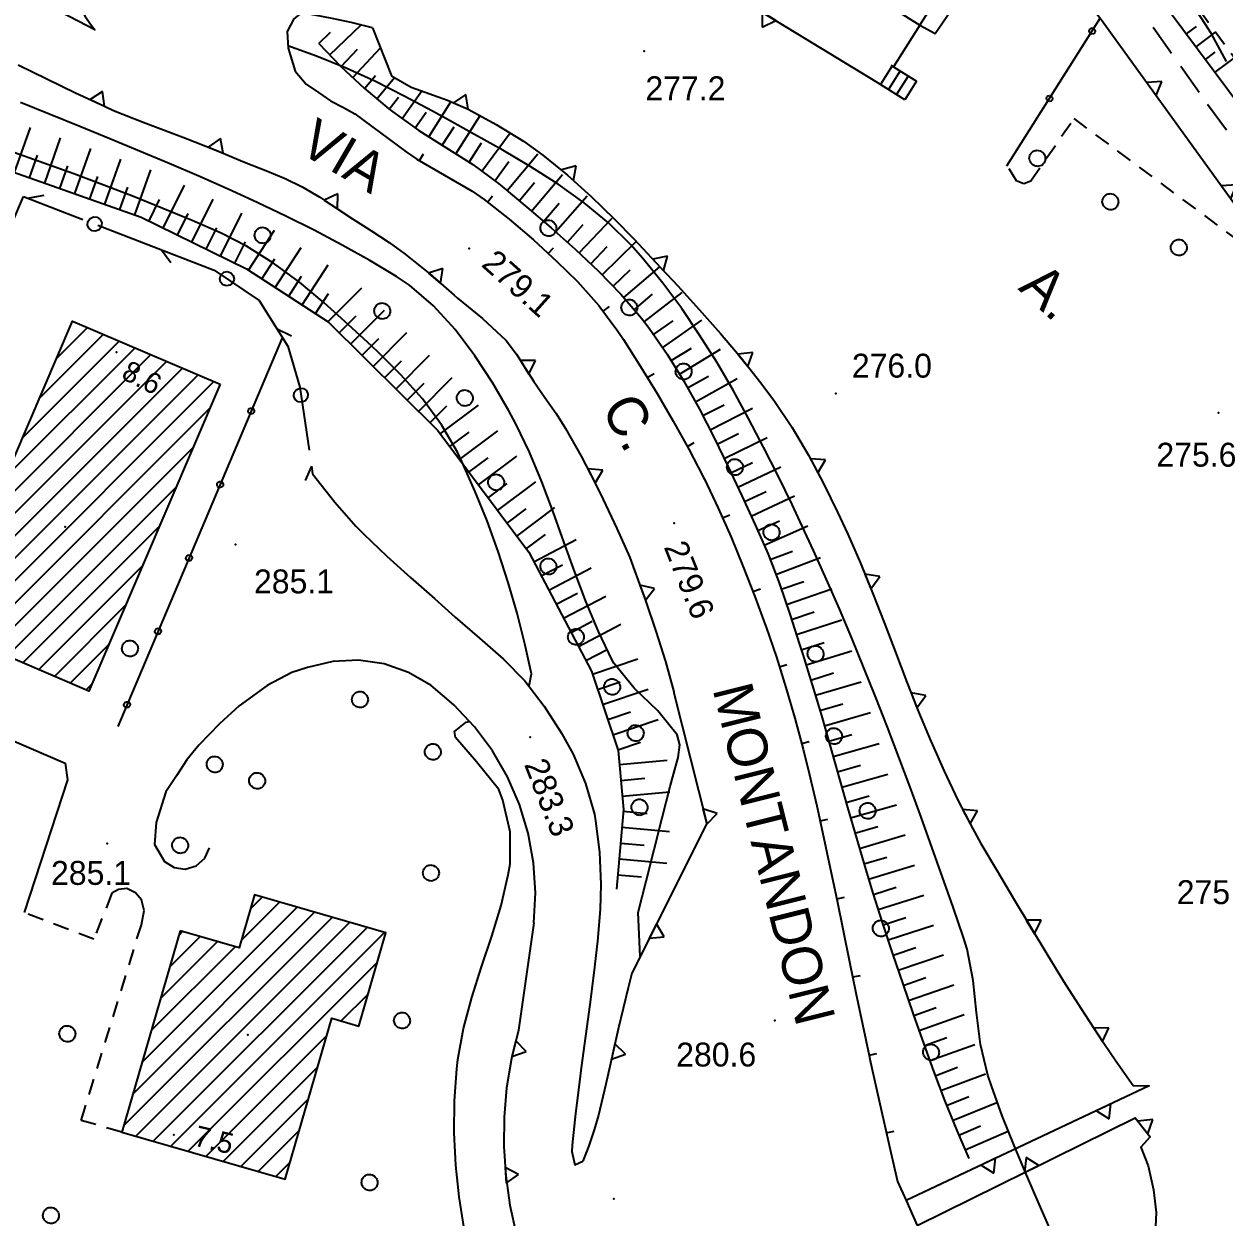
# Model space of a CAD drawing. Extents: x 1518652 to 1519378, y 5069750 to 5070202.
# Drawn here: x 1518844.8 to 1518920, y 5070038.8 to 5070113.7 of the extents above; entities that cross this region are included whole.
import ezdxf

# ---------------------------------------------------------------- set-up
doc = ezdxf.new("R2010")
doc.units = 0
doc.header["$MEASUREMENT"] = 0
for name, pattern in [('L02', [18, 4, -0.5, -0.5, 4, 4, -0.5, -0.5, 4]), ('L04', [0]), ('L05', [0]), ('L10', [1.7, 1, -0.7]), ('L12', [3, 2, -1])]:
    doc.linetypes.add(name, pattern=pattern)
for name, color, linetype in [('2221_SCampestre', 2, 'L12'), ('2310_SU', 2, 'Continuous'), ('2321_PEDmarciap', 1, 'L10'), ('2323_PEDspartit', 1, 'Continuous'), ('2641_MUROspec', 2, 'Continuous'), ('3046_SCALE', 1, 'Continuous'), ('3047_GRADINI', 6, 'Continuous'), ('3051_MURIdivis', 1, 'L05'), ('3054_CANCmuro', 1, 'L04'), ('3055_SIEPI', 1, 'L02'), ('3056_PALIZZATE', 2, 'L04'), ('3110_EDresiden', 3, 'Continuous'), ('5100_ALBERO', 1, 'Continuous'), ('5651_VIALETTI', 1, 'L10'), ('7012_CLInter', 6, 'Continuous'), ('7111_SCARciglio', 1, 'Continuous'), ('7112_SCARpiede', 1, 'L10'), ('7113_SCARvest', 6, 'Continuous'), ('8321_PQTerra', 2, 'Continuous'), ('8322_Qmpiede', 2, 'Continuous'), ('8324_altezza', 1, 'Continuous'), ('SCM_Campiture', 1, 'Continuous'), ('T301_ViabUrb', 2, 'Continuous')]:
    doc.layers.add(name, color=color, linetype=linetype)
doc.styles.add('Style00', font='Leroy', dxfattribs={"height": 0.2})

# ---------------------------------------------------------------- blocks, each defined once
blk = doc.blocks.new('S37')
at = {"linetype": 'Continuous'}
for p, q in [((-0.99, -0.01), (-0.97, 0.17)), ((-0.97, 0.17), (-0.93, 0.33)), ((-0.93, 0.33), (-0.87, 0.47)), ((-0.87, 0.47), (-0.79, 0.6)), ((-0.79, 0.6), (-0.68, 0.71)), ((-0.68, 0.71), (-0.58, 0.8)), ((-0.58, 0.8), (-0.49, 0.87)), ((-0.49, 0.87), (-0.37, 0.93)), ((-0.37, 0.93), (-0.26, 0.97)), ((-0.26, 0.97), (-0.13, 0.99)), ((-0.13, 0.99), (-0.01, 1)), ((-0.01, 1), (0.15, 0.99)), ((0.15, 0.99), (0.35, 0.94)), ((0.35, 0.94), (0.55, 0.82)), ((0.55, 0.82), (0.68, 0.73)), ((0.68, 0.73), (0.77, 0.62)), ((0.77, 0.62), (0.87, 0.5)), ((0.87, 0.5), (0.93, 0.39)), ((0.93, 0.39), (0.99, 0.23)), ((0.99, 0.23), (1.01, 0.09)), ((1.01, 0.09), (1.03, -0.03)), ((-0.97, -0.15), (-0.99, -0.01)), ((-0.94, -0.26), (-0.97, -0.15)), ((-0.9, -0.4), (-0.94, -0.26)), ((-0.84, -0.51), (-0.9, -0.4)), ((-0.78, -0.61), (-0.84, -0.51)), ((-0.66, -0.71), (-0.78, -0.61)), ((-0.57, -0.8), (-0.66, -0.71)), ((-0.49, -0.87), (-0.57, -0.8)), ((-0.36, -0.93), (-0.49, -0.87)), ((-0.22, -0.98), (-0.36, -0.93)), ((-0.06, -1.01), (-0.22, -0.98)), ((0.07, -1.02), (-0.06, -1.01)), ((0.22, -1.01), (0.07, -1.02)), ((0.36, -0.97), (0.22, -1.01)), ((0.52, -0.89), (0.36, -0.97)), ((0.65, -0.81), (0.52, -0.89)), ((0.78, -0.68), (0.65, -0.81)), ((0.87, -0.56), (0.78, -0.68)), ((0.93, -0.45), (0.87, -0.56)), ((0.98, -0.3), (0.93, -0.45)), ((1.01, -0.17), (0.98, -0.3)), ((1.03, -0.03), (1.01, -0.17))]:
    blk.add_line(p, q, dxfattribs=at)
blk = doc.blocks.new('CAMP_61345110')
at = {"layer": 'SCM_Campiture', "linetype": 'Continuous'}
for p, q in [((1518852.205, 5070048.552), (1518861.915, 5070058.262)), ((1518858.43, 5070056.192), (1518860.818, 5070058.58)), ((1518859.006, 5070058.182), (1518859.721, 5070058.897)), ((1518851.053, 5070044.572), (1518864.108, 5070057.627)), ((1518851.629, 5070046.562), (1518863.011, 5070057.945)), ((1518851.801, 5070043.906), (1518865.205, 5070057.31)), ((1518852.898, 5070043.588), (1518866.302, 5070056.992)), ((1518854.509, 5070056.514), (1518854.734, 5070056.738)), ((1518853.357, 5070052.533), (1518856.928, 5070056.103)), ((1518853.933, 5070054.523), (1518855.831, 5070056.421)), ((1518853.994, 5070043.271), (1518867.398, 5070056.675)), ((1518852.781, 5070050.543), (1518858.024, 5070055.786)), ((1518855.091, 5070042.953), (1518866.94, 5070054.802)), ((1518864.683, 5070051.131), (1518866.364, 5070052.812)), ((1518865.78, 5070050.814), (1518865.788, 5070050.822)), ((1518856.188, 5070042.636), (1518863.778, 5070050.226)), ((1518857.285, 5070042.319), (1518863.202, 5070048.236)), ((1518858.382, 5070042.001), (1518862.626, 5070046.246)), ((1518859.478, 5070041.684), (1518862.05, 5070044.255)), ((1518860.575, 5070041.366), (1518861.474, 5070042.265))]:
    blk.add_line(p, q, dxfattribs=at)
blk = doc.blocks.new('Q0030200')
at = {"linetype": 'Continuous'}
blk.add_line((-0.004, -0.002), (0.89, 0.558), dxfattribs=at)
blk = doc.blocks.new('Q0050030')
at = {"linetype": 'Continuous'}
for p, q in [((-0.449, -0.006), (-0.393, 0.226)), ((-0.393, 0.226), (-0.228, 0.39)), ((-0.228, 0.39), (-0.003, 0.451)), ((-0.003, 0.451), (0.222, 0.392)), ((0.222, 0.392), (0.389, 0.23)), ((0.389, 0.23), (0.454, -0.001)), ((-0.375, -0.249), (-0.449, -0.006)), ((-0.221, -0.394), (-0.375, -0.249)), ((0.002, -0.452), (-0.221, -0.394)), ((0.224, -0.392), (0.002, -0.452)), ((0.387, -0.23), (0.224, -0.392)), ((0.454, -0.001), (0.387, -0.23))]:
    blk.add_line(p, q, dxfattribs=at)
blk = doc.blocks.new('Q0040200')
at = {"linetype": 'Continuous'}
blk.add_line((0.002, 0.004), (0.828, -0.53), dxfattribs=at)
blk = doc.blocks.new('Q0050013')
at = {"linetype": 'Continuous'}
for p, q in [((-0.194, -0.003), (-0.17, 0.098)), ((-0.17, 0.098), (-0.099, 0.169)), ((-0.099, 0.169), (-0.001, 0.195)), ((-0.001, 0.195), (0.096, 0.17)), ((0.096, 0.17), (0.169, 0.1)), ((0.169, 0.1), (0.197, -0.001)), ((-0.162, -0.108), (-0.194, -0.003)), ((-0.096, -0.171), (-0.162, -0.108)), ((0.001, -0.196), (-0.096, -0.171)), ((0.097, -0.17), (0.001, -0.196)), ((0.168, -0.1), (0.097, -0.17)), ((0.197, -0.001), (0.168, -0.1))]:
    blk.add_line(p, q, dxfattribs=at)
blk = doc.blocks.new('Q0200100')
at = {"linetype": 'Continuous'}
for p, q in [((0, 0.8), (-0.5, 0)), ((0.5, 0), (0, 0.8)), ((-0.5, 0), (0.5, 0))]:
    blk.add_line(p, q, dxfattribs=at)
blk = doc.blocks.new('CAMP_96054946')
at = {"layer": 'SCM_Campiture', "linetype": 'Continuous'}
for p, q in [((1518846.836, 5070092.678), (1518848.779, 5070094.62)), ((1518844.719, 5070087.732), (1518850.759, 5070093.772)), ((1518845.778, 5070090.205), (1518849.769, 5070094.196)), ((1518842.602, 5070082.786), (1518852.74, 5070092.924)), ((1518843.66, 5070085.259), (1518851.75, 5070093.348)), ((1518840.484, 5070077.84), (1518854.72, 5070092.076)), ((1518841.543, 5070080.313), (1518853.73, 5070092.5)), ((1518839.768, 5070075.71), (1518855.711, 5070091.653)), ((1518840.758, 5070075.286), (1518856.701, 5070091.229)), ((1518841.749, 5070074.862), (1518856.45, 5070089.564)), ((1518842.739, 5070074.438), (1518855.392, 5070087.091)), ((1518843.729, 5070074.014), (1518854.333, 5070084.618)), ((1518844.719, 5070073.59), (1518853.274, 5070082.145)), ((1518845.71, 5070073.166), (1518852.216, 5070079.672)), ((1518846.7, 5070072.742), (1518851.157, 5070077.199)), ((1518847.69, 5070072.318), (1518850.098, 5070074.726)), ((1518848.68, 5070071.894), (1518849.039, 5070072.253))]:
    blk.add_line(p, q, dxfattribs=at)
blk = doc.blocks.new('Q0120025')
at = {"linetype": 'Continuous'}
blk.add_line((0, 0), (0, 0.5), dxfattribs=at)

msp = doc.modelspace()

# ---------------------------------------------------------------- linework, layer by layer
at = {"layer": '2221_SCampestre', "color": 18, "linetype": 'L12', "true_color": 0x000000}
msp.add_polyline3d([(1518902.638, 5070126.301, 274.11), (1518904.424, 5070125.728, 274.315), (1518906.497, 5070124.694, 274.336), (1518910.414, 5070120.822, 274.287), (1518919.007, 5070108.635, 274.449), (1518931.292, 5070092.043, 274.632), (1518937, 5070083.452, 274.703), (1518939.507, 5070080.162, 274.808), (1518941.758, 5070077.794, 274.928), (1518942.182, 5070077.24, 274.851)], dxfattribs=at)
at = {"layer": '2310_SU', "color": 18, "linetype": 'Continuous', "true_color": 0x000000}
for points in [[(1518866.645, 5070113.418, 277.439), (1518865.305, 5070113.75, 277.533), (1518864.108, 5070113.996, 277.628), (1518863.029, 5070114.213, 277.714), (1518862.182, 5070114.356, 277.855), (1518861.711, 5070113.977, 277.876), (1518861.286, 5070113.193, 277.971), (1518861.346, 5070112.14, 278.214), (1518861.8, 5070110.709, 278.231), (1518862.481, 5070109.891, 278.249), (1518863.252, 5070109.354, 278.264), (1518863.999, 5070108.85, 278.319), (1518864.816, 5070108.428, 278.375), (1518865.531, 5070108.015, 278.426)], [(1518862.889, 5070085.446, 284.906), (1518864.276, 5070083.664, 284.861), (1518865.607, 5070082.167, 284.816), (1518866.103, 5070081.659, 284.8), (1518867.547, 5070080.279, 284.671), (1518869.036, 5070078.942, 284.541), (1518870.54, 5070077.621, 284.412), (1518871.833, 5070076.464, 284.299), (1518873.348, 5070075.147, 284.225), (1518874.857, 5070073.824, 284.151), (1518876.189, 5070072.459, 284.081), (1518877.415, 5070070.879, 283.96), (1518878.501, 5070069.184, 283.839), (1518879.216, 5070067.87, 283.749), (1518880.01, 5070066.028, 283.689), (1518880.558, 5070064.094, 283.628), (1518880.636, 5070063.686, 283.616), (1518880.887, 5070061.706, 283.203), (1518880.967, 5070059.696, 282.789), (1518880.917, 5070058.126, 282.466), (1518880.755, 5070056.137, 282.274), (1518880.53, 5070054.151, 282.081), (1518880.268, 5070052.166, 281.888), (1518879.993, 5070050.182, 281.695), (1518879.728, 5070048.197, 281.502), (1518879.619, 5070047.304, 281.415), (1518879.366, 5070045.315, 281.132), (1518879.158, 5070043.328, 280.85), (1518879.133, 5070042.936, 280.795), (1518879.338, 5070042.1, 280.788), (1518879.824, 5070042.332, 280.753)], [(1518827.262, 5070066.965, 287.085), (1518829.544, 5070073.535, 285.978), (1518831.034, 5070074.127, 285.78), (1518836.401, 5070072.023, 285.872), (1518847.367, 5070067.292, 285.9), (1518847.508, 5070066.254, 285.745), (1518844.8, 5070057.922, 285.414)], [(1518876.76, 5070057.287, 283.03), (1518876.856, 5070059.169, 283.03), (1518876.735, 5070061.049, 283.03), (1518876.4, 5070062.903, 283.03), (1518875.854, 5070064.706, 283.03), (1518875.105, 5070066.435, 283.03), (1518874.162, 5070068.067, 283.03), (1518873.039, 5070069.579, 283.03), (1518871.75, 5070070.953, 283.03), (1518870.312, 5070072.17, 283.03), (1518868.91, 5070072.991, 284.525), (1518867.377, 5070073.528, 284.525), (1518865.769, 5070073.762, 284.525), (1518864.147, 5070073.683, 284.525), (1518862.569, 5070073.296, 284.525), (1518861.575, 5070072.989, 284.525), (1518860.041, 5070072.165, 284.525), (1518858.292, 5070070.89, 285.195), (1518857.043, 5070069.766, 285.195), (1518855.761, 5070068.424, 285.195), (1518854.995, 5070067.509, 285.195), (1518854.353, 5070066.503, 285.195), (1518853.688, 5070065.494, 285.195), (1518853.081, 5070063.583, 285.195), (1518852.974, 5070062.197, 285.576), (1518853.592, 5070061.127, 285.576), (1518854.197, 5070060.749, 285.576), (1518854.903, 5070060.656, 285.576), (1518855.586, 5070060.863, 285.576), (1518856.122, 5070061.333, 285.576), (1518856.415, 5070061.983, 285.576)]]:
    msp.add_polyline3d(points, dxfattribs=at)
at = {"layer": '2321_PEDmarciap', "color": 18, "linetype": 'L10', "true_color": 0x000000}
msp.add_polyline3d([(1518906.556, 5070104.594, 276.261), (1518907.012, 5070103.834, 276.071), (1518907.482, 5070103.66, 276.134), (1518907.933, 5070103.814, 276.176), (1518910.62, 5070107.725, 276.219), (1518924.048, 5070097.746, 275.908)], dxfattribs=at)
at = {"layer": '2323_PEDspartit', "color": 18, "linetype": 'Continuous', "true_color": 0x000000}
msp.add_polyline3d([(1518840.15, 5070118.026, 278.489), (1518839.51, 5070118.337, 278.51), (1518839.456, 5070118.419, 278.529), (1518839.44, 5070118.541, 278.553), (1518839.476, 5070118.639, 278.574), (1518839.58, 5070118.684, 278.575), (1518839.816, 5070118.667, 278.576), (1518840.489, 5070118.542, 278.581), (1518846.767, 5070117.552, 278.355), (1518847.134, 5070117.429, 278.362), (1518847.34, 5070117.291, 278.335), (1518847.563, 5070116.97, 278.292), (1518847.692, 5070116.551, 278.257), (1518847.901, 5070115.878, 278.2), (1518848.098, 5070115.119, 278.21), (1518848.267, 5070114.776, 278.214), (1518848.602, 5070114.175, 278.242), (1518848.957, 5070113.641, 278.278), (1518849.229, 5070113.291, 278.158), (1518840.15, 5070118.026, 278.489)], dxfattribs=at)
at = {"layer": '2641_MUROspec', "color": 18, "linetype": 'Continuous', "true_color": 0x000000}
for points in [[(1518898.323, 5070109.965, 277.135), (1518889.645, 5070115.285, 277.008), (1518880.87, 5070120.437, 277.276)], [(1518900.96, 5070113.588, 273.849), (1518901.918, 5070113.06, 273.857), (1518907.046, 5070120.542, 273.99), (1518912.293, 5070114.007, 274.033), (1518939.894, 5070075.827, 274.908)], [(1518866.645, 5070113.418, 277.347), (1518867.83, 5070110.409, 277.107), (1518869.067, 5070109.7, 277.044), (1518871.342, 5070108.875, 276.937), (1518872.633, 5070108.319, 276.874), (1518874.396, 5070107.365, 276.931), (1518876.109, 5070106.32, 276.987), (1518877.329, 5070105.442, 277.03), (1518878.871, 5070104.175, 276.934), (1518880.363, 5070102.837, 276.838), (1518881.803, 5070101.441, 276.742), (1518883.048, 5070100.154, 276.656), (1518884.418, 5070098.696, 276.571), (1518885.785, 5070097.228, 276.486), (1518887.137, 5070095.745, 276.4), (1518888.463, 5070094.241, 276.315), (1518889.752, 5070092.71, 276.23), (1518890.993, 5070091.146, 276.146), (1518891.852, 5070089.995, 276.085), (1518892.965, 5070088.341, 276.018), (1518893.981, 5070086.616, 275.951), (1518894.921, 5070084.841, 275.885), (1518895.803, 5070083.036, 275.818), (1518896.441, 5070081.666, 275.767), (1518897.245, 5070079.838, 275.759), (1518898.003, 5070077.988, 275.751), (1518898.729, 5070076.124, 275.743), (1518899.441, 5070074.252, 275.735), (1518900.155, 5070072.382, 275.727), (1518900.887, 5070070.519, 275.719), (1518901.654, 5070068.672, 275.711), (1518901.673, 5070068.628, 275.711), (1518902.482, 5070066.797, 275.586), (1518903.338, 5070064.986, 275.46), (1518904.262, 5070063.212, 275.335), (1518904.798, 5070062.268, 275.267), (1518905.815, 5070060.54, 275.275), (1518906.84, 5070058.804, 275.283), (1518907.875, 5070057.067, 275.291), (1518908.922, 5070055.336, 275.298), (1518909.982, 5070053.619, 275.306), (1518911.056, 5070051.923, 275.314), (1518912.146, 5070050.255, 275.322), (1518913.254, 5070048.623, 275.33), (1518914.348, 5070047.079, 275.337), (1518915.339, 5070047.05, 275.37), (1518900.1, 5070039.869, 280.122), (1518900.804, 5070038.306, 280.32)], [(1518900.96, 5070113.588, 276.162), (1518899.316, 5070110.973, 276.275)], [(1518844.426, 5070111.095, 278.567), (1518846.228, 5070110.227, 278.503), (1518848.026, 5070109.348, 278.439), (1518849.835, 5070108.497, 278.375), (1518850.41, 5070108.241, 278.355), (1518852.264, 5070107.494, 278.37), (1518854.139, 5070106.794, 278.384), (1518854.915, 5070106.495, 278.391), (1518856.774, 5070105.756, 278.493), (1518858.625, 5070105, 278.596), (1518858.725, 5070104.958, 278.602), (1518859.944, 5070104.465, 278.663), (1518861.158, 5070103.959, 278.724), (1518862.222, 5070103.45, 278.778), (1518863.334, 5070102.801, 278.924), (1518864.413, 5070102.092, 279.07), (1518865.38, 5070101.448, 279.201), (1518866.54, 5070100.701, 279.204), (1518867.692, 5070099.944, 279.206), (1518868.7, 5070099.224, 279.208), (1518870.249, 5070097.961, 279.277), (1518871.758, 5070096.646, 279.346), (1518871.981, 5070096.453, 279.357), (1518873.532, 5070095.177, 279.416), (1518874.996, 5070093.823, 279.475), (1518875.02, 5070093.797, 279.476), (1518875.667, 5070092.956, 279.496), (1518876.236, 5070092.047, 279.515), (1518876.752, 5070091.231, 279.533), (1518877.457, 5070090.226, 279.511), (1518878.163, 5070089.222, 279.489), (1518878.755, 5070088.292, 279.469), (1518879.731, 5070086.547, 279.562), (1518880.647, 5070084.768, 279.654), (1518881.109, 5070083.83, 279.702), (1518881.972, 5070082.024, 279.775), (1518882.773, 5070080.19, 279.847), (1518883.082, 5070079.39, 279.878), (1518883.762, 5070077.497, 279.928), (1518884.414, 5070075.584, 279.977), (1518885.012, 5070073.669, 280.026), (1518885.532, 5070071.773, 280.074), (1518885.546, 5070071.716, 280.076)], [(1518885.546, 5070071.716, 280.076), (1518887.598, 5070063.509, 280.372), (1518882.903, 5070054.123, 280.323), (1518882.683, 5070053.197, 280.68), (1518882.36, 5070051.905, 280.568), (1518882.047, 5070050.611, 280.457), (1518881.708, 5070049.112, 280.5), (1518881.281, 5070047.157, 280.556), (1518880.808, 5070045.215, 280.612), (1518880.549, 5070044.296, 280.656), (1518880.218, 5070043.287, 280.705), (1518879.824, 5070042.332, 280.753)], [(1518876.76, 5070057.287, 283.03), (1518875.79, 5070050.561, 281.839), (1518875.354, 5070048.765, 281.839), (1518875.056, 5070046.941, 281.839), (1518874.897, 5070045.099, 281.839), (1518874.878, 5070043.251, 281.839), (1518874.999, 5070041.406, 281.839), (1518875.26, 5070039.577, 281.839), (1518875.659, 5070037.772, 281.839)], [(1518900.804, 5070038.306, 280.374), (1518914.472, 5070045.045, 276.113), (1518915.415, 5070043.851, 275.507), (1518914.833, 5070043.212, 275.584), (1518915.278, 5070042.04, 275.53), (1518915.61, 5070040.53, 275.499), (1518915.793, 5070039.11, 275.471), (1518915.722, 5070037.748, 275.437), (1518915.349, 5070035.789, 275.403), (1518914.79, 5070033.487, 275.076)]]:
    msp.add_polyline3d(points, dxfattribs=at)
at = {"layer": '3046_SCALE', "color": 18, "linetype": 'Continuous', "true_color": 0x000000}
for points in [[(1518899.144, 5070111.081, 277.072), (1518900.749, 5070110.078, 276.381)], [(1518900.019, 5070108.91, 276.286), (1518898.323, 5070109.965, 277.135)]]:
    msp.add_polyline3d(points, dxfattribs=at)
at = {"layer": '3047_GRADINI', "color": 18, "linetype": 'Continuous', "true_color": 0x000000}
for points in [[(1518899.222, 5070111.032, 0), (1518898.491, 5070109.861, 0)], [(1518899.731, 5070110.714, 0), (1518899, 5070109.544, 0)], [(1518900.24, 5070110.396, 0), (1518899.51, 5070109.227, 0)], [(1518900.749, 5070110.078, 0), (1518900.019, 5070108.91, 0)]]:
    msp.add_polyline3d(points, dxfattribs=at)
at = {"layer": '3051_MURIdivis', "color": 18, "linetype": 'L05', "true_color": 0x000000}
msp.add_polyline3d([(1518865.531, 5070108.015, 278.426), (1518867.149, 5070106.84, 278.531), (1518868.754, 5070105.644, 278.637), (1518869.42, 5070105.185, 278.68), (1518871.151, 5070104.175, 278.883), (1518872.889, 5070103.18, 279.087), (1518873.641, 5070102.657, 279.18), (1518875.207, 5070101.415, 279.202), (1518876.73, 5070100.113, 279.224), (1518878.208, 5070098.758, 279.245), (1518879.497, 5070097.5, 279.265), (1518880.835, 5070096.012, 279.335), (1518882.032, 5070094.402, 279.405), (1518882.379, 5070093.875, 279.427), (1518883.448, 5070092.187, 279.49), (1518884.494, 5070090.479, 279.552), (1518885.506, 5070088.749, 279.615), (1518886.477, 5070086.998, 279.678), (1518887.396, 5070085.224, 279.74), (1518887.455, 5070085.104, 279.744), (1518888.316, 5070083.301, 279.84), (1518889.128, 5070081.471, 279.935), (1518889.895, 5070079.621, 280.031), (1518890.62, 5070077.753, 280.126), (1518891.307, 5070075.876, 280.222), (1518891.322, 5070075.834, 280.224), (1518891.968, 5070073.942, 280.24), (1518892.568, 5070072.033, 280.256), (1518893.125, 5070070.11, 280.272), (1518893.643, 5070068.176, 280.288), (1518894.04, 5070066.574, 280.301), (1518894.496, 5070064.628, 280.335), (1518894.932, 5070062.677, 280.369), (1518895.352, 5070060.722, 280.403), (1518895.761, 5070058.764, 280.437), (1518896.162, 5070056.804, 280.471), (1518896.561, 5070054.843, 280.505), (1518896.962, 5070052.883, 280.539), (1518897.368, 5070050.924, 280.573), (1518897.785, 5070048.968, 280.607), (1518897.837, 5070048.726, 280.612), (1518898.266, 5070046.772, 280.537), (1518898.702, 5070044.821, 280.461), (1518899.146, 5070042.87, 280.386), (1518899.567, 5070041.051, 280.311), (1518900.1, 5070039.869, 280.266)], dxfattribs=at)
at = {"layer": '3054_CANCmuro', "color": 18, "linetype": 'L04', "true_color": 0x000000}
msp.add_polyline3d([(1518906.427, 5070104.759, 276.021), (1518912.281, 5070114.022, 276.429)], dxfattribs=at)
at = {"layer": '3055_SIEPI', "color": 18, "linetype": 'L02', "true_color": 0x000000}
msp.add_polyline3d([(1518841.351, 5070094.806, 284.969), (1518844.752, 5070102.832, 284.913), (1518856.704, 5070098.223, 285.209), (1518859.53, 5070096.317, 285.167), (1518861.325, 5070093.444, 285.061), (1518862.077, 5070090.88, 285.146), (1518862.889, 5070085.446, 285.266)], dxfattribs=at)
at = {"layer": '3056_PALIZZATE', "color": 18, "linetype": 'L04', "true_color": 0x000000}
msp.add_polyline3d([(1518860.987, 5070093.985, 284.739), (1518850.664, 5070069.587, 285.343)], dxfattribs=at)
at = {"layer": '3110_EDresiden', "color": 18, "linetype": 'Continuous', "true_color": 0x000000}
for points in [[(1518898.692, 5070128.17, 274.167), (1518888.916, 5070134.314, 275.006), (1518882.988, 5070124.882, 277.269), (1518900.96, 5070113.588, 276.296), (1518904.616, 5070119.406, 273.941), (1518896.42, 5070124.556, 273.941)], [(1518857.092, 5070091.061, 285.357), (1518848.854, 5070071.82, 285.357), (1518839.603, 5070075.781, 285.357), (1518847.84, 5070095.022, 285.357)], [(1518854.587, 5070056.781, 285.47), (1518850.933, 5070044.157, 285.421), (1518861.164, 5070041.196, 285.35), (1518864.09, 5070051.303, 285.026), (1518865.785, 5070050.812, 284.991), (1518867.476, 5070056.652, 284.694), (1518859.252, 5070059.033, 285.428), (1518858.29, 5070055.709, 285.35)]]:
    msp.add_polyline3d(points, close=True, dxfattribs=at)
at = {"layer": '5651_VIALETTI', "color": 18, "linetype": 'L10', "true_color": 0x000000}
msp.add_polyline3d([(1518850.933, 5070044.157, 285.421), (1518848.381, 5070044.895, 285.583), (1518852.15, 5070057.166, 285.745), (1518852.335, 5070058.051, 285.754), (1518852.157, 5070058.729, 285.761), (1518851.781, 5070059.167, 285.766), (1518851.238, 5070059.427, 285.696), (1518850.719, 5070059.374, 285.64), (1518850.304, 5070059.136, 285.59), (1518849.163, 5070056.252, 286.126), (1518844.8, 5070057.922, 286.203)], dxfattribs=at)
at = {"layer": '7012_CLInter', "color": 18, "linetype": 'Continuous', "true_color": 0x000000}
for points in [[(1518920.201, 5070111.301, 274), (1518919.255, 5070113.041, 274), (1518918.18, 5070114.689, 274)], [(1518909.266, 5070037.786, 278), (1518908.458, 5070039.627, 278), (1518907.655, 5070041.469, 278), (1518906.875, 5070043.318, 278), (1518906.135, 5070045.178, 278), (1518905.455, 5070047.054, 278), (1518905.232, 5070047.722, 278), (1518904.776, 5070049.661, 278), (1518904.525, 5070051.657, 278), (1518904.302, 5070053.662, 278), (1518903.929, 5070055.625, 278), (1518903.704, 5070056.373, 278), (1518903.054, 5070058.258, 278), (1518902.395, 5070060.144, 278), (1518901.727, 5070062.03, 278), (1518901.048, 5070063.915, 278), (1518900.358, 5070065.796, 278), (1518899.655, 5070067.674, 278), (1518898.939, 5070069.548, 278), (1518898.209, 5070071.416, 278), (1518897.463, 5070073.276, 278), (1518896.7, 5070075.129, 278), (1518895.92, 5070076.973, 278), (1518895.121, 5070078.807, 278), (1518894.303, 5070080.63, 278), (1518893.464, 5070082.44, 278), (1518892.952, 5070083.516, 278), (1518892.076, 5070085.316, 278), (1518891.171, 5070087.12, 278), (1518890.23, 5070088.915, 278), (1518889.251, 5070090.692, 278), (1518888.228, 5070092.44, 278), (1518887.156, 5070094.15, 278), (1518886.031, 5070095.811, 278), (1518884.847, 5070097.412, 278), (1518883.601, 5070098.943, 278), (1518882.841, 5070099.801, 278), (1518881.446, 5070101.181, 278), (1518879.92, 5070102.445, 278), (1518878.289, 5070103.612, 278), (1518876.582, 5070104.702, 278), (1518874.826, 5070105.735, 278), (1518873.049, 5070106.728, 278), (1518871.279, 5070107.702, 278), (1518870.403, 5070108.189, 278), (1518868.639, 5070109.142, 278), (1518866.832, 5070110.044, 278), (1518864.99, 5070110.884, 278), (1518863.126, 5070111.649, 278), (1518861.337, 5070112.294, 278)], [(1518883.435, 5070055.187, 282), (1518883.305, 5070057.922, 282), (1518883.813, 5070059.901, 282), (1518884.306, 5070061.887, 282), (1518884.799, 5070063.865, 282), (1518885.305, 5070065.824, 282), (1518885.594, 5070066.89, 282), (1518885.804, 5070067.661, 282), (1518885.906, 5070068.446, 282), (1518885.753, 5070069.07, 282), (1518884.529, 5070070.584, 282), (1518883.043, 5070072.008, 282), (1518881.78, 5070073.575, 282), (1518881.678, 5070073.761, 282), (1518880.819, 5070075.551, 282), (1518880.047, 5070077.394, 282), (1518879.335, 5070079.274, 282), (1518878.651, 5070081.172, 282), (1518877.968, 5070083.07, 282), (1518877.256, 5070084.951, 282), (1518876.485, 5070086.796, 282), (1518875.627, 5070088.588, 282), (1518875.194, 5070089.39, 282), (1518874.18, 5070091.128, 282), (1518873.064, 5070092.849, 282), (1518871.832, 5070094.491, 282), (1518870.468, 5070095.99, 282), (1518868.958, 5070097.283, 282), (1518868.158, 5070097.823, 282), (1518866.47, 5070098.828, 282), (1518864.748, 5070099.792, 282), (1518862.995, 5070100.718, 282), (1518861.214, 5070101.61, 282), (1518859.411, 5070102.471, 282), (1518857.587, 5070103.307, 282), (1518855.746, 5070104.12, 282), (1518853.893, 5070104.914, 282), (1518852.031, 5070105.693, 282), (1518850.164, 5070106.462, 282), (1518848.294, 5070107.224, 282), (1518846.426, 5070107.982, 282), (1518844.564, 5070108.741, 282)], [(1518876.451, 5070072.122, 284), (1518876.471, 5070072.148, 284), (1518876.606, 5070072.895, 284), (1518876.199, 5070074.779, 284), (1518875.713, 5070076.7, 284), (1518875.154, 5070078.639, 284), (1518874.523, 5070080.578, 284), (1518873.827, 5070082.499, 284), (1518873.068, 5070084.384, 284), (1518872.251, 5070086.214, 284), (1518871.968, 5070086.808, 284), (1518870.978, 5070088.527, 284), (1518869.778, 5070090.145, 284), (1518868.43, 5070091.664, 284), (1518866.998, 5070093.086, 284), (1518866.597, 5070093.461, 284), (1518865.127, 5070094.82, 284), (1518863.618, 5070096.168, 284), (1518862.06, 5070097.464, 284), (1518860.442, 5070098.667, 284), (1518858.75, 5070099.732, 284), (1518857.152, 5070100.541, 284), (1518855.332, 5070101.332, 284), (1518853.497, 5070102.096, 284), (1518851.65, 5070102.837, 284), (1518849.79, 5070103.556, 284), (1518847.921, 5070104.256, 284), (1518846.042, 5070104.939, 284), (1518844.155, 5070105.607, 284)], [(1518872.383, 5070038.116, 284), (1518872.069, 5070040.088, 284), (1518871.859, 5070042.092, 284), (1518871.76, 5070044.111, 284), (1518871.779, 5070046.126, 284), (1518871.923, 5070048.118, 284), (1518871.991, 5070048.706, 284), (1518872.347, 5070050.658, 284), (1518872.869, 5070052.593, 284), (1518873.485, 5070054.518, 284), (1518874.12, 5070056.439, 284), (1518874.703, 5070058.362, 284), (1518875.16, 5070060.294, 284), (1518875.278, 5070060.977, 284), (1518875.285, 5070062.99, 284), (1518874.819, 5070064.98, 284), (1518874.567, 5070065.643, 284), (1518873.167, 5070067.38, 284), (1518871.851, 5070068.905, 284), (1518871.781, 5070069.286, 284), (1518872.518, 5070069.861, 284), (1518872.722, 5070069.917, 284)]]:
    msp.add_polyline3d(points, dxfattribs=at)
at = {"layer": '7111_SCARciglio', "color": 18, "linetype": 'Continuous', "true_color": 0x000000}
for points in [[(1518902.227, 5070127.464, 274.343), (1518904.245, 5070126.973, 274.301), (1518905.88, 5070126.416, 274.371), (1518907.848, 5070125.277, 274.357), (1518914.699, 5070117.06, 274.456), (1518927.568, 5070099.774, 274.385), (1518935.771, 5070087.965, 274.562), (1518941.916, 5070079.698, 274.71), (1518944.203, 5070075.723, 274.766), (1518945.55, 5070070.615, 274.823), (1518947.21, 5070066.96, 274.801), (1518949.599, 5070062.492, 274.724), (1518951.491, 5070059.832, 274.505), (1518954.529, 5070056.877, 274.583), (1518957.169, 5070053.518, 274.266)], [(1518740.922, 5070102.798, 284.673), (1518744.339, 5070107.375, 284.814), (1518747.756, 5070110.386, 284.915), (1518751.181, 5070112.501, 285.005), (1518755.029, 5070113.908, 285.073), (1518757.742, 5070114.392, 285.119), (1518761.06, 5070114.603, 285.174), (1518803.198, 5070112.95, 284.857), (1518812.013, 5070112.087, 284.763), (1518816.79, 5070111.143, 284.711), (1518821.645, 5070110.161, 284.659), (1518830.693, 5070107.934, 284.885), (1518842.641, 5070104.897, 284.983), (1518852.13, 5070101.55, 284.772), (1518858.74, 5070098.294, 284.652), (1518863.854, 5070094.985, 284.448), (1518870.746, 5070088.153, 284.448), (1518876.45, 5070080.521, 283.841), (1518880.371, 5070073.072, 283.538), (1518882.048, 5070068.09, 283.044), (1518882.381, 5070064.392, 283.157), (1518881.936, 5070059.395, 283.03)], [(1518863.277, 5070112.442, 278.003), (1518864.663, 5070111, 278.279), (1518866.128, 5070109.63, 278.556), (1518867.661, 5070108.343, 278.832), (1518867.917, 5070108.142, 278.877), (1518869.547, 5070106.987, 278.858), (1518871.244, 5070105.915, 278.84), (1518872.935, 5070104.836, 278.821), (1518874.546, 5070103.659, 278.802), (1518874.781, 5070103.465, 278.799), (1518876.314, 5070102.176, 278.836), (1518877.849, 5070100.869, 278.872), (1518879.361, 5070099.532, 278.909), (1518880.825, 5070098.151, 278.946), (1518882.216, 5070096.713, 278.982), (1518883.509, 5070095.204, 279.018), (1518883.996, 5070094.574, 279.032), (1518885.13, 5070092.95, 279.09), (1518886.174, 5070091.253, 279.148), (1518887.147, 5070089.5, 279.207), (1518888.064, 5070087.708, 279.265), (1518888.941, 5070085.891, 279.324), (1518889.795, 5070084.068, 279.383), (1518890.643, 5070082.253, 279.441), (1518890.647, 5070082.245, 279.441), (1518891.445, 5070080.415, 279.574), (1518892.157, 5070078.545, 279.708), (1518892.809, 5070076.65, 279.842), (1518893.427, 5070074.743, 279.975), (1518893.629, 5070074.111, 280.019), (1518894.223, 5070072.202, 280.043), (1518894.792, 5070070.285, 280.066), (1518895.346, 5070068.363, 280.09), (1518895.89, 5070066.438, 280.113), (1518896.435, 5070064.513, 280.137), (1518896.987, 5070062.59, 280.16), (1518897.554, 5070060.672, 280.184), (1518898.022, 5070059.149, 280.203), (1518898.63, 5070057.243, 280.181), (1518899.255, 5070055.343, 280.16), (1518899.895, 5070053.448, 280.138), (1518900.549, 5070051.558, 280.117), (1518901.215, 5070049.672, 280.095), (1518901.822, 5070047.98, 280.076), (1518902.525, 5070046.107, 280.038), (1518903.276, 5070044.253, 279.999), (1518904.034, 5070042.505, 279.963)]]:
    msp.add_polyline3d(points, dxfattribs=at)
at = {"layer": '7112_SCARpiede', "color": 18, "linetype": 'L10', "true_color": 0x000000}
msp.add_polyline3d([(1518958.18, 5070054.05, 273.624), (1518953.06, 5070062.485, 273.553), (1518947.985, 5070072.355, 273.539), (1518942.799, 5070081.809, 273.363), (1518931.12, 5070097.281, 273.363), (1518917.115, 5070116.405, 273.151), (1518907.698, 5070127.829, 273.024), (1518905.551, 5070129.54, 273.046), (1518903.447, 5070129.62, 273.116), (1518901.766, 5070129.288, 273.433)], dxfattribs=at)
at = {"layer": '7113_SCARvest', "color": 18, "linetype": 'Continuous', "true_color": 0x000000}
for points in [[(1518863.277, 5070112.442, 0), (1518864.016, 5070113.153, 0)], [(1518863.97, 5070111.721, 0), (1518865.922, 5070113.597, 0)], [(1518917.693, 5070113.038, 0), (1518918.304, 5070113.492, 0)], [(1518918.29, 5070112.236, 0), (1518919.506, 5070113.14, 0)], [(1518864.674, 5070110.989, 0), (1518865.7, 5070112.086, 0)], [(1518865.405, 5070110.306, 0), (1518867.14, 5070112.162, 0)], [(1518918.887, 5070111.433, 0), (1518919.492, 5070111.884, 0)], [(1518919.485, 5070110.631, 0), (1518920.688, 5070111.527, 0)], [(1518866.148, 5070109.613, 0), (1518866.827, 5070110.423, 0)], [(1518866.914, 5070108.97, 0), (1518868.027, 5070110.296, 0)], [(1518868.507, 5070107.724, 0), (1518869.736, 5070109.457, 0)], [(1518867.688, 5070108.322, 0), (1518868.276, 5070109.069, 0)], [(1518870.174, 5070106.591, 0), (1518871.558, 5070108.782, 0)], [(1518869.323, 5070107.145, 0), (1518870.017, 5070108.125, 0)], [(1518871.862, 5070105.521, 0), (1518873.387, 5070107.911, 0)], [(1518844.2, 5070104.347, 0), (1518845.198, 5070107.177, 0)], [(1518871.019, 5070106.057, 0), (1518871.754, 5070107.219, 0)], [(1518846.086, 5070103.682, 0), (1518847.084, 5070106.511, 0)], [(1518873.507, 5070104.418, 0), (1518875.27, 5070106.832, 0)], [(1518847.972, 5070103.017, 0), (1518848.97, 5070105.846, 0)], [(1518872.705, 5070104.983, 0), (1518873.487, 5070106.208, 0)], [(1518845.143, 5070104.015, 0), (1518845.642, 5070105.429, 0)], [(1518849.858, 5070102.351, 0), (1518850.856, 5070105.18, 0)], [(1518874.315, 5070103.828, 0), (1518875.199, 5070105.04, 0)], [(1518875.078, 5070103.215, 0), (1518877.009, 5070105.511, 0)], [(1518847.029, 5070103.349, 0), (1518847.528, 5070104.764, 0)], [(1518848.915, 5070102.684, 0), (1518849.414, 5070104.099, 0)], [(1518851.744, 5070101.686, 0), (1518852.742, 5070104.515, 0)], [(1518876.606, 5070101.927, 0), (1518878.55, 5070104.212, 0)], [(1518850.801, 5070102.019, 0), (1518851.3, 5070103.433, 0)], [(1518853.525, 5070100.863, 0), (1518854.85, 5070103.554, 0)], [(1518875.843, 5070102.572, 0), (1518876.809, 5070103.719, 0)], [(1518852.628, 5070101.304, 0), (1518853.291, 5070102.65, 0)], [(1518855.319, 5070099.979, 0), (1518856.645, 5070102.671, 0)], [(1518878.12, 5070100.629, 0), (1518880.107, 5070102.877, 0)], [(1518877.367, 5070101.279, 0), (1518878.339, 5070102.421, 0)], [(1518854.422, 5070100.421, 0), (1518855.085, 5070101.767, 0)], [(1518857.114, 5070099.096, 0), (1518858.439, 5070101.787, 0)], [(1518878.869, 5070099.967, 0), (1518879.863, 5070101.091, 0)], [(1518879.603, 5070099.303, 0), (1518881.662, 5070101.485, 0)], [(1518856.217, 5070099.537, 0), (1518856.879, 5070100.883, 0)], [(1518858.868, 5070098.212, 0), (1518860.498, 5070100.731, 0)], [(1518858.011, 5070098.654, 0), (1518858.673, 5070099.999, 0)], [(1518860.547, 5070097.125, 0), (1518862.177, 5070099.644, 0)], [(1518880.331, 5070098.617, 0), (1518881.36, 5070099.708, 0)], [(1518881.039, 5070097.93, 0), (1518883.186, 5070100.007, 0)], [(1518859.707, 5070097.669, 0), (1518860.522, 5070098.928, 0)], [(1518862.226, 5070096.039, 0), (1518863.856, 5070098.557, 0)], [(1518881.734, 5070097.211, 0), (1518882.802, 5070098.245, 0)], [(1518882.404, 5070096.494, 0), (1518884.665, 5070098.431, 0)], [(1518861.386, 5070096.582, 0), (1518862.201, 5070097.841, 0)], [(1518863.065, 5070095.495, 0), (1518863.88, 5070096.754, 0)], [(1518863.852, 5070094.986, 0), (1518865.965, 5070097.117, 0)], [(1518883.054, 5070095.735, 0), (1518884.193, 5070096.711, 0)], [(1518883.684, 5070094.978, 0), (1518886.058, 5070096.812, 0)], [(1518864.563, 5070094.282, 0), (1518865.619, 5070095.347, 0)], [(1518865.273, 5070093.578, 0), (1518867.385, 5070095.708, 0)], [(1518884.84, 5070093.364, 0), (1518887.3, 5070095.081, 0)], [(1518884.268, 5070094.184, 0), (1518885.498, 5070095.043, 0)], [(1518865.983, 5070092.874, 0), (1518867.039, 5070093.939, 0)], [(1518866.693, 5070092.17, 0), (1518868.805, 5070094.3, 0)], [(1518868.114, 5070090.762, 0), (1518870.226, 5070092.893, 0)], [(1518885.38, 5070092.543, 0), (1518886.657, 5070093.33, 0)], [(1518885.904, 5070091.692, 0), (1518888.459, 5070093.265, 0)], [(1518867.404, 5070091.466, 0), (1518868.46, 5070092.531, 0)], [(1518869.534, 5070089.354, 0), (1518871.646, 5070091.485, 0)], [(1518886.403, 5070090.841, 0), (1518887.715, 5070091.569, 0)], [(1518886.888, 5070089.967, 0), (1518889.511, 5070091.422, 0)], [(1518868.824, 5070090.058, 0), (1518869.88, 5070091.123, 0)], [(1518870.244, 5070088.65, 0), (1518871.3, 5070089.715, 0)], [(1518870.895, 5070087.953, 0), (1518873.298, 5070089.749, 0)], [(1518887.355, 5070089.094, 0), (1518888.69, 5070089.777, 0)], [(1518887.81, 5070088.204, 0), (1518890.481, 5070089.57, 0)], [(1518871.494, 5070087.152, 0), (1518872.695, 5070088.05, 0)], [(1518872.093, 5070086.351, 0), (1518874.495, 5070088.147, 0)], [(1518888.254, 5070087.315, 0), (1518889.604, 5070087.967, 0)], [(1518888.688, 5070086.415, 0), (1518891.39, 5070087.719, 0)], [(1518872.691, 5070085.55, 0), (1518873.893, 5070086.448, 0)], [(1518873.29, 5070084.749, 0), (1518875.693, 5070086.545, 0)], [(1518889.117, 5070085.515, 0), (1518890.476, 5070086.151, 0)], [(1518889.542, 5070084.61, 0), (1518892.258, 5070085.882, 0)], [(1518873.888, 5070083.948, 0), (1518875.09, 5070084.846, 0)], [(1518874.487, 5070083.147, 0), (1518876.89, 5070084.943, 0)], [(1518889.965, 5070083.704, 0), (1518891.324, 5070084.339, 0)], [(1518890.388, 5070082.798, 0), (1518893.106, 5070084.067, 0)], [(1518875.086, 5070082.346, 0), (1518876.287, 5070083.244, 0)], [(1518875.684, 5070081.545, 0), (1518878.087, 5070083.341, 0)], [(1518890.799, 5070081.895, 0), (1518892.174, 5070082.495, 0)], [(1518876.283, 5070080.744, 0), (1518877.485, 5070081.642, 0)], [(1518891.199, 5070080.978, 0), (1518893.949, 5070082.178, 0)], [(1518876.764, 5070079.924, 0), (1518879.419, 5070081.322, 0)], [(1518891.577, 5070080.068, 0), (1518892.979, 5070080.602, 0)], [(1518891.933, 5070079.134, 0), (1518894.736, 5070080.202, 0)], [(1518877.23, 5070079.039, 0), (1518878.557, 5070079.738, 0)], [(1518877.695, 5070078.155, 0), (1518880.35, 5070079.552, 0)], [(1518892.274, 5070078.204, 0), (1518893.693, 5070078.692, 0)], [(1518878.161, 5070077.27, 0), (1518879.489, 5070077.968, 0)], [(1518878.627, 5070076.385, 0), (1518881.282, 5070077.782, 0)], [(1518892.6, 5070077.259, 0), (1518895.437, 5070078.235, 0)], [(1518892.917, 5070076.316, 0), (1518894.344, 5070076.779, 0)], [(1518893.226, 5070075.365, 0), (1518896.08, 5070076.29, 0)], [(1518879.093, 5070075.5, 0), (1518880.42, 5070076.199, 0)], [(1518879.559, 5070074.615, 0), (1518882.213, 5070076.012, 0)], [(1518893.532, 5070074.414, 0), (1518894.961, 5070074.871, 0)], [(1518880.025, 5070073.73, 0), (1518881.352, 5070074.429, 0)], [(1518893.831, 5070073.463, 0), (1518896.696, 5070074.353, 0)], [(1518880.437, 5070072.875, 0), (1518883.281, 5070073.832, 0)], [(1518894.128, 5070072.508, 0), (1518895.56, 5070072.953, 0)], [(1518880.756, 5070071.927, 0), (1518882.178, 5070072.405, 0)], [(1518881.075, 5070070.979, 0), (1518883.919, 5070071.936, 0)], [(1518894.415, 5070071.554, 0), (1518897.291, 5070072.408, 0)], [(1518894.7, 5070070.595, 0), (1518896.138, 5070071.022, 0)], [(1518881.394, 5070070.031, 0), (1518882.816, 5070070.51, 0)], [(1518894.979, 5070069.637, 0), (1518897.862, 5070070.467, 0)], [(1518881.713, 5070069.084, 0), (1518884.557, 5070070.041, 0)], [(1518895.255, 5070068.677, 0), (1518896.697, 5070069.091, 0)], [(1518882.032, 5070068.136, 0), (1518883.454, 5070068.614, 0)], [(1518895.529, 5070067.716, 0), (1518898.415, 5070068.533, 0)], [(1518882.127, 5070067.213, 0), (1518885.115, 5070067.482, 0)], [(1518895.801, 5070066.754, 0), (1518897.245, 5070067.162, 0)], [(1518896.073, 5070065.792, 0), (1518898.96, 5070066.608, 0)], [(1518882.217, 5070066.217, 0), (1518883.711, 5070066.351, 0)], [(1518882.306, 5070065.221, 0), (1518885.294, 5070065.49, 0)], [(1518896.346, 5070064.829, 0), (1518897.789, 5070065.238, 0)], [(1518882.371, 5070064.278, 0), (1518883.865, 5070064.145, 0)], [(1518896.621, 5070063.867, 0), (1518899.504, 5070064.694, 0)], [(1518882.282, 5070063.282, 0), (1518885.27, 5070063.016, 0)], [(1518896.897, 5070062.906, 0), (1518898.338, 5070063.319, 0)], [(1518897.178, 5070061.944, 0), (1518900.055, 5070062.794, 0)], [(1518882.193, 5070062.286, 0), (1518883.688, 5070062.153, 0)], [(1518882.105, 5070061.29, 0), (1518885.093, 5070061.024, 0)], [(1518897.462, 5070060.985, 0), (1518898.9, 5070061.41, 0)], [(1518897.753, 5070060.025, 0), (1518900.621, 5070060.906, 0)], [(1518882.016, 5070060.294, 0), (1518883.51, 5070060.161, 0)], [(1518898.049, 5070059.066, 0), (1518899.478, 5070059.522, 0)], [(1518898.352, 5070058.113, 0), (1518901.211, 5070059.025, 0)], [(1518898.658, 5070057.158, 0), (1518900.083, 5070057.627, 0)], [(1518898.97, 5070056.208, 0), (1518901.82, 5070057.145, 0)], [(1518899.284, 5070055.256, 0), (1518900.705, 5070055.736, 0)], [(1518899.604, 5070054.309, 0), (1518902.446, 5070055.269, 0)], [(1518899.926, 5070053.36, 0), (1518901.343, 5070053.85, 0)], [(1518900.253, 5070052.415, 0), (1518903.088, 5070053.395, 0)], [(1518900.581, 5070051.468, 0), (1518901.995, 5070051.967, 0)], [(1518900.914, 5070050.525, 0), (1518903.743, 5070051.524, 0)], [(1518901.248, 5070049.581, 0), (1518902.66, 5070050.087, 0)], [(1518901.585, 5070048.639, 0), (1518904.409, 5070049.653, 0)], [(1518901.929, 5070047.696, 0), (1518903.333, 5070048.223, 0)], [(1518902.28, 5070046.759, 0), (1518905.089, 5070047.814, 0)], [(1518902.642, 5070045.819, 0), (1518904.032, 5070046.382, 0)], [(1518903.017, 5070044.892, 0), (1518905.798, 5070046.018, 0)], [(1518903.402, 5070043.961, 0), (1518904.779, 5070044.558, 0)], [(1518903.8, 5070043.044, 0), (1518906.553, 5070044.238, 0)]]:
    msp.add_polyline3d(points, dxfattribs=at)
at = {"layer": '8321_PQTerra', "color": 18, "linetype": 'Continuous', "true_color": 0x000000}
for p in [(1518883.681, 5070111.945, 277.22), (1518872.703, 5070099.586, 279.138), (1518895.704, 5070090.478, 275.965), (1518919.698, 5070089.262, 275.598), (1518885.568, 5070082.355, 279.589), (1518858.056, 5070081.01, 285.082), (1518876.531, 5070068.927, 283.263), (1518850.013, 5070062.262, 285.061), (1518891.862, 5070051.158, 280.591), (1518881.769, 5070039.967, 280.689)]:
    msp.add_point(p, dxfattribs=at)
at = {"layer": '8322_Qmpiede', "linetype": 'Continuous'}
for p in [(1518847.379, 5070082.121, 285.357), (1518858.826, 5070050.252, 285.244)]:
    msp.add_point(p, dxfattribs=at)
at = {"layer": '8324_altezza', "color": 18, "linetype": 'Continuous', "true_color": 0x000000}
for p in [(1518850.597, 5070093.068, 8.61), (1518854.178, 5070043.993, 7.538)]:
    msp.add_point(p, dxfattribs=at)

# ---------------------------------------------------------------- block references
at = {"layer": '2641_MUROspec', "color": 18, "linetype": 'Continuous', "true_color": 0x000000}
for p, xscale, yscale, zscale, rotation in [((1518891.502, 5070114.146, 277.036), 0.9999999997828625, 0.9999999997828625, 0.9999999997828625, 148.4925466076666), ((1518915.488, 5070109.587, 274.134), 0.9999999996257743, 0.9999999996257743, 0.9999999996257743, 305.8635248023145), ((1518849.381, 5070108.711, 278.391), 1.000000000209507, 1.000000000209507, 1.000000000209507, 334.8113849134152), ((1518872.187, 5070108.511, 276.896), 1.000000000020684, 1.000000000020684, 1.000000000020684, 336.6579613952294), ((1518856.807, 5070105.742, 278.495), 0.9999999998230281, 0.9999999998230281, 0.9999999998230281, 337.7873761869348), ((1518878.875, 5070104.172, 276.934), 1.000000000229337, 1.000000000229337, 1.000000000229337, 318.1069372439253), ((1518920.175, 5070103.103, 274.283), 0.9999999996257743, 0.9999999996257743, 0.9999999996257743, 305.8635248023145), ((1518864.029, 5070102.345, 279.018), 1.000000000251654, 1.000000000251654, 1.000000000251654, 326.7098152660122), ((1518884.557, 5070098.547, 276.562), 0.9999999998352966, 0.9999999998352966, 0.9999999998352966, 312.9571176792108), ((1518870.537, 5070097.71, 279.291), 0.9999999997543737, 0.9999999997543737, 0.9999999997543737, 318.9212385811203), ((1518876.191, 5070092.12, 279.514), 0.999999999615648, 0.999999999615648, 0.999999999615648, 302.0235006456156), ((1518889.867, 5070092.565, 276.222), 0.9999999998071079, 0.9999999998071079, 0.9999999998071079, 308.4320937852309), ((1518880.369, 5070085.309, 279.626), 1.000000000381168, 1.000000000381168, 1.000000000381168, 297.2358228728294), ((1518894.335, 5070085.948, 275.926), 0.9999999996430081, 0.9999999996430081, 0.9999999996430081, 297.8929735755547), ((1518897.712, 5070078.699, 275.754), 1.000000000265965, 1.000000000265965, 1.000000000265965, 292.2639797987578), ((1518883.584, 5070077.992, 279.915), 0.9999999995956395, 0.9999999995956395, 0.9999999995956395, 289.7818320608444), ((1518900.603, 5070071.24, 275.722), 0.9999999998325668, 0.9999999998325668, 0.9999999998325668, 291.4584931394733), ((1518887.486, 5070063.955, 280.356), 0.9999999996297306, 0.9999999996297306, 0.9999999996297306, 284.0313183601926), ((1518903.88, 5070063.946, 275.387), 0.9999999999063824, 0.9999999999063824, 0.9999999999063824, 297.4960793789289), ((1518907.897, 5070057.03, 275.291), 1.000000000406312, 1.000000000406312, 1.000000000406312, 301.1663541193844), ((1518884.225, 5070056.765, 280.336), 0.9999999997416518, 0.9999999997416518, 0.9999999997416518, 243.4249406739225), ((1518912.148, 5070050.253, 275.322), 0.9999999996568937, 0.9999999996568937, 0.9999999996568937, 304.1677654793999), ((1518875.506, 5070049.391, 281.839), 0.9999999999215415, 0.9999999999215415, 0.9999999999215415, 256.3531980506047), ((1518881.732, 5070049.215, 280.497), 0.9999999996574215, 0.9999999996574215, 0.9999999996574215, 257.2694299909849), ((1518912.493, 5070045.709, 276.258), 1.000000000239822, 1.000000000239822, 1.000000000239822, 205.2320806279801), ((1518914.944, 5070044.449, 275.81), 1.000000000159731, 1.000000000159731, 1.000000000159731, 308.3010551583162), ((1518905.256, 5070042.299, 278.514), 1.000000000239822, 1.000000000239822, 1.000000000239822, 205.2320806279801), ((1518907.979, 5070041.844, 278.137), 1.000000000007298, 1.000000000007298, 1.000000000007298, 26.2450853317428), ((1518874.996, 5070041.444, 281.839), 0.9999999999900568, 0.9999999999900568, 0.9999999999900568, 273.7625316085646)]:
    msp.add_blockref('Q0200100', p, dxfattribs=dict(at, xscale=xscale, yscale=yscale, zscale=zscale, rotation=rotation))
at = {"layer": '3051_MURIdivis', "color": 18, "linetype": 'Continuous', "true_color": 0x000000}
for p, xscale, yscale, zscale, rotation in [((1518869.584, 5070105.09, 278.699), 1.000000000099612, 1.000000000099612, 1.000000000099612, 329.7301861778059), ((1518873.85, 5070102.491, 279.183), 1.000000000219686, 1.000000000219686, 1.000000000219686, 321.5708667519589), ((1518877.662, 5070099.259, 279.237), 0.9999999999220911, 0.9999999999220911, 0.9999999999220911, 317.4904332284344), ((1518881.107, 5070095.645, 279.351), 1.000000000294844, 1.000000000294844, 1.000000000294844, 306.6311786207671), ((1518883.877, 5070091.486, 279.515), 1.000000000066418, 1.000000000066418, 1.000000000066418, 301.4661857620641), ((1518886.386, 5070087.162, 279.672), 1.000000000079327, 1.000000000079327, 1.000000000079327, 298.9923431049431), ((1518888.593, 5070082.677, 279.872), 0.999999999888457, 0.999999999888457, 0.999999999888457, 293.9322660717889), ((1518890.502, 5070078.056, 280.111), 0.9999999998644958, 0.9999999998644958, 0.9999999998644958, 291.2276977685528), ((1518892.157, 5070073.339, 280.245), 1.000000000138069, 1.000000000138069, 1.000000000138069, 287.4553067275468), ((1518893.546, 5070068.537, 280.285), 1.000000000232985, 1.000000000232985, 1.000000000232985, 284.968474014728), ((1518894.709, 5070063.674, 280.352), 1.000000000409283, 1.000000000409283, 1.000000000409283, 282.5875601067082), ((1518895.756, 5070058.785, 280.437), 0.9999999997450617, 0.9999999997450617, 0.9999999997450617, 281.7902583911216), ((1518896.757, 5070053.886, 280.522), 1.000000000091102, 1.000000000091102, 1.000000000091102, 281.5503134490555), ((1518897.78, 5070048.992, 280.607), 1.000000000284765, 1.000000000284765, 1.000000000284765, 282.0189326478434), ((1518898.864, 5070044.111, 280.434), 1.000000000246473, 1.000000000246473, 1.000000000246473, 282.823060767505)]:
    msp.add_blockref('Q0120025', p, dxfattribs=dict(at, xscale=xscale, yscale=yscale, zscale=zscale, rotation=rotation))
at = {"layer": '3054_CANCmuro', "color": 18, "linetype": 'Continuous', "true_color": 0x000000, "xscale": 0.9999999998145006, "yscale": 0.9999999998145006, "zscale": 0.9999999998145006, "rotation": 57.71060623130991}
for p in [(1518911.769, 5070113.213, 276.393), (1518909.098, 5070108.986, 276.207)]:
    msp.add_blockref('Q0050013', p, dxfattribs=at)
at = {"layer": '3055_SIEPI', "color": 18, "linetype": 'Continuous', "true_color": 0x000000}
for name, p, xscale, yscale, zscale, rotation in [('Q0030200', (1518845.016, 5070102.731, 284.919), 0.9999999998343735, 0.9999999998343735, 0.9999999998343735, 338.910405309599), ('Q0050030', (1518849.215, 5070101.111, 285.024), 0.9999999998343735, 0.9999999998343735, 0.9999999998343735, 338.910405309599), ('Q0040200', (1518853.414, 5070099.492, 285.128), 0.9999999998343735, 0.9999999998343735, 0.9999999998343735, 338.910405309599), ('Q0050030', (1518857.511, 5070097.679, 285.197), 1.000000000221056, 1.000000000221056, 1.000000000221056, 325.9905793821475), ('Q0030200', (1518860.624, 5070094.566, 285.102), 0.9999999999398085, 0.9999999999398085, 0.9999999999398085, 301.9953452728236), ('Q0050030', (1518862.152, 5070090.38, 285.157), 0.9999999997933794, 0.9999999997933794, 0.9999999997933794, 278.4997822611744), ('Q0040200', (1518862.817, 5070085.93, 285.255), 0.9999999997933794, 0.9999999997933794, 0.9999999997933794, 278.4997822611744)]:
    msp.add_blockref(name, p, dxfattribs=dict(at, xscale=xscale, yscale=yscale, zscale=zscale, rotation=rotation))
at = {"layer": '3056_PALIZZATE', "color": 18, "linetype": 'Continuous', "true_color": 0x000000, "xscale": 1.000000000217557, "yscale": 1.000000000217557, "zscale": 1.000000000217557, "rotation": 247.0664005333504}
for p in [(1518859.038, 5070089.38, 284.853), (1518857.09, 5070084.775, 284.967), (1518855.142, 5070080.17, 285.081), (1518853.193, 5070075.566, 285.195), (1518851.245, 5070070.961, 285.309)]:
    msp.add_blockref('Q0050013', p, dxfattribs=at)
at = {"layer": '5100_ALBERO', "color": 18, "linetype": 'Continuous', "true_color": 0x000000, "xscale": 0.5, "yscale": 0.5, "zscale": 0.5}
for p in [(1518908.326, 5070105.239, 276.19), (1518912.904, 5070102.517, 276.176), (1518877.664, 5070100.857, 278.588), (1518859.745, 5070100.407, 283.545), (1518917.197, 5070099.641, 275.662), (1518867.243, 5070095.663, 283.848), (1518882.738, 5070095.88, 278.503), (1518886.142, 5070091.869, 278.799), (1518872.424, 5070090.206, 283.658), (1518889.365, 5070085.871, 278.63), (1518874.387, 5070084.917, 283.714), (1518891.657, 5070081.782, 279.089), (1518877.664, 5070079.641, 283.616), (1518879.39, 5070075.222, 283.933), (1518851.423, 5070074.495, 285.322), (1518894.417, 5070074.161, 279.85), (1518881.659, 5070072.084, 283.115), (1518865.848, 5070071.291, 285.223), (1518883.133, 5070069.19, 282.487), (1518895.574, 5070069.001, 280.203), (1518870.416, 5070068.011, 285.343), (1518856.739, 5070067.225, 285.505), (1518859.398, 5070066.2, 285.477), (1518883.375, 5070064.534, 282.276), (1518897.682, 5070064.311, 280.259), (1518854.574, 5070062.149, 285.696), (1518870.298, 5070060.415, 284.998), (1518898.512, 5070056.94, 280.104), (1518868.485, 5070051.16, 284.553), (1518847.498, 5070050.331, 286.224), (1518901.659, 5070049.167, 279.984), (1518866.449, 5070041.004, 284.631), (1518846.468, 5070038.936, 288.375)]:
    msp.add_blockref('S37', p, dxfattribs=at)
at = {"layer": 'SCM_Campiture', "linetype": 'Continuous'}
for name in ['CAMP_96054946', 'CAMP_61345110']:
    msp.add_blockref(name, (0, 0), dxfattribs=at)

# ---------------------------------------------------------------- texts
at = {"layer": '8321_PQTerra', "color": 18, "linetype": 'Continuous', "true_color": 0x000000, "style": 'Style00'}
for s, p in [('277.2', (1518883.756, 5070108.877)), ('276.0', (1518896.704, 5070091.478)), ('275.6', (1518915.8, 5070085.895)), ('285.1', (1518859.211, 5070077.945)), ('285.1', (1518846.483, 5070059.664)), ('275.1', (1518917.074, 5070058.457)), ('280.6', (1518885.687, 5070048.271))]:
    msp.add_text(s, height=1.5, dxfattribs=at).set_placement(p)
for s, rotation, p in [('279.1', 318.14374, (1518873.405, 5070098.512)), ('279.6', 291.75658, (1518884.89, 5070080.861)), ('283.3', 291.35065, (1518876.134, 5070067.222))]:
    msp.add_text(s, height=1.5, rotation=rotation, dxfattribs=at).set_placement(p)
at = {"layer": '8324_altezza', "color": 18, "linetype": 'Continuous', "true_color": 0x000000, "style": 'Style00'}
for s, rotation, p in [('8.6', 333.11972, (1518850.82, 5070091.454)), ('7.5', 346.52194, (1518855.383, 5070043.324))]:
    msp.add_text(s, height=1.3, rotation=rotation, dxfattribs=at).set_placement(p)
at = {"layer": 'T301_ViabUrb', "color": 18, "linetype": 'Continuous', "true_color": 0x000000, "style": 'Style00'}
for s, rotation, p in [('VIA', 329.75478, (1518861.908, 5070105.675)), ('A.', 317.49869, (1518907.075, 5070097.037)), ('C.', 299.23441, (1518880.941, 5070089.55)), ('MONTANDON', 284.03131, (1518887.957, 5070071.945))]:
    msp.add_text(s, height=2.5, rotation=rotation, dxfattribs=at).set_placement(p)

doc.saveas('drawing.dxf')
